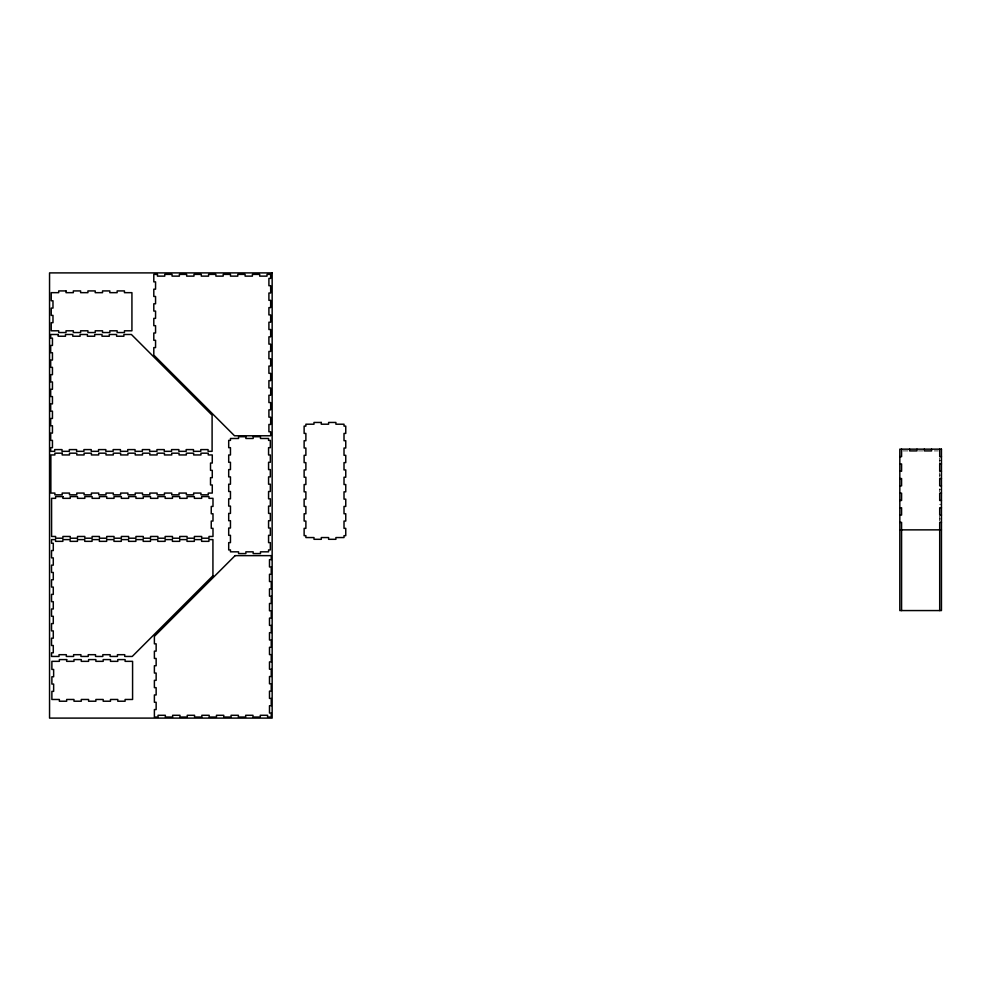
<?xml version="1.0" encoding="UTF-8"?>
<svg xmlns="http://www.w3.org/2000/svg" width="991" height="991" viewBox="0 0 991 991"><rect width="100%" height="100%" fill="white"/><g stroke="black" fill="none" stroke-linecap="round" stroke-linejoin="round"><path stroke-width="0.74" stroke-dasharray="4.96 3.72" d="M902.925 450.917L908.326 450.917M918.446 450.917L922.832 450.917M934.29 450.917L938.341 450.917M939.703 460.481L941.45 460.481M939.703 475.085L941.45 475.085M939.703 489.69L941.45 489.69M939.703 504.295L941.45 504.295M939.703 518.912L941.45 518.912M939.703 458.102L939.703 462.487M939.703 472.719L939.703 477.092M939.703 488.786L939.703 491.697M939.703 515.989L939.703 520.919"/><path stroke-width="1.49" d="M939.703 463.949L941.45 463.937L939.703 463.937L939.703 471.258L941.45 471.258M899.816 456.653L901.575 456.653L901.575 449.158M941.45 456.653L939.703 456.653L939.703 449.158M899.816 463.949L901.575 463.949L901.575 471.258L899.816 471.258M899.816 478.554L901.575 478.554L901.575 485.863L899.816 485.863M941.45 478.554L939.703 478.554L939.703 485.863L941.45 485.863M899.816 493.159L901.575 493.159L901.575 500.467L899.816 500.467M941.45 493.159L939.703 493.159L939.703 500.467L941.45 500.467M899.816 507.776L901.575 507.776L901.575 515.072L899.816 515.072M941.45 507.776L939.703 507.776L939.703 515.072L941.45 515.072M899.816 522.381L901.575 522.381L901.575 610.567M941.45 522.381L939.703 522.381L939.703 610.567M899.816 529.863L941.45 529.863M931.59 449.158L931.59 450.917L924.293 450.917L924.293 449.158M916.985 449.158L916.985 450.917L909.676 450.917L909.676 449.158M212.929 575.746L132.237 656.451L124.742 656.451L124.742 654.692L117.446 654.692L117.446 656.451L110.137 656.451L110.137 654.692L102.829 654.692L102.829 656.451L95.532 656.451L95.532 654.692L88.224 654.692L88.224 656.451L80.928 656.451L80.928 654.692L73.619 654.692L73.619 656.451L66.323 656.451L66.323 654.692L59.014 654.692L59.014 656.451L51.532 656.451L51.532 652.796L53.279 652.796L53.279 645.5L51.532 645.5L51.532 638.192L53.279 638.192L53.279 630.883L51.532 630.883L51.532 623.587L53.279 623.587L53.279 616.278L51.532 616.278L51.532 608.982L53.279 608.982L53.279 601.673L51.532 601.673L51.532 594.377L53.279 594.377L53.279 587.068L51.532 587.068L51.532 579.76L53.279 579.76L53.279 572.464L51.532 572.464L51.532 565.155L53.279 565.155L53.279 557.859L51.532 557.859L51.532 550.55L53.279 550.55L53.279 543.254L51.532 543.254L51.532 539.6L55.546 539.6L55.546 541.346L62.854 541.346L62.854 539.6L70.15 539.6L70.15 541.346L77.459 541.346L77.459 539.6L84.755 539.6L84.755 541.346L92.064 541.346L92.064 539.6L99.36 539.6L99.36 541.346L106.669 541.346L106.669 539.6L113.977 539.6L113.977 541.346L121.274 541.346L121.274 539.6L128.582 539.6L128.582 541.346L135.878 541.346L135.878 539.6L143.187 539.6L143.187 541.346L150.483 541.346L150.483 539.6L157.792 539.6L157.792 541.346L165.101 541.346L165.101 539.6L172.397 539.6L172.397 541.346L179.705 541.346L179.705 539.6L187.002 539.6L187.002 541.346L194.31 541.346L194.31 539.6L201.607 539.6L201.607 541.346L208.915 541.346L208.915 539.6L212.929 539.6L212.929 575.746M235.09 555.641L154.385 636.346L154.385 643.828L156.144 643.828L156.144 651.137L154.385 651.137L154.385 658.445L156.144 658.445L156.144 665.741L154.385 665.741L154.385 673.05L156.144 673.05L156.144 680.346L154.385 680.346L154.385 687.655L156.144 687.655L156.144 694.951L154.385 694.951L154.385 702.272L156.144 702.272L156.144 709.568L154.385 709.568L154.385 717.05L158.04 717.05L158.04 715.291L165.336 715.291L165.336 717.05L172.645 717.05L172.645 715.291L179.953 715.291L179.953 717.05L187.249 717.05L187.249 715.291L194.558 715.291L194.558 717.05L201.854 717.05L201.854 715.291L209.163 715.291L209.163 717.05L216.459 717.05L216.459 715.291L223.768 715.291L223.768 717.05L231.076 717.05L231.076 715.291L238.373 715.291L238.373 717.05L245.681 717.05L245.681 715.291L252.978 715.291L252.978 717.05L260.286 717.05L260.286 715.291L267.582 715.291L267.582 717.05L271.237 717.05L271.237 713.037L269.49 713.037L269.49 705.728L271.237 705.728L271.237 698.42L269.49 698.42L269.49 691.123L271.237 691.123L271.237 683.815L269.49 683.815L269.49 676.519L271.237 676.519L271.237 669.21L269.49 669.21L269.49 661.914L271.237 661.914L271.237 654.605L269.49 654.605L269.49 647.296L271.237 647.296L271.237 640L269.49 640L269.49 632.692L271.237 632.692L271.237 625.395L269.49 625.395L269.49 618.087L271.237 618.087L271.237 610.79L269.49 610.79L269.49 603.482L271.237 603.482L271.237 596.173L269.49 596.173L269.49 588.877L271.237 588.877L271.237 581.568L269.49 581.568L269.49 574.272L271.237 574.272L271.237 566.963L269.49 566.963L269.49 559.667L271.237 559.667L271.237 555.641L235.09 555.641M272.153 272.897L49.55 272.897L49.55 718.103L272.153 718.103L272.153 272.897M157.458 274.383L153.803 274.383L153.803 281.865L155.562 281.865L155.562 289.174L153.803 289.174L153.803 296.47L155.562 296.47L155.562 303.779L153.803 303.779L153.803 311.075L155.562 311.075L155.562 318.384L153.803 318.384L153.803 325.68L155.562 325.68L155.562 332.988L153.803 332.988L153.803 340.297L155.562 340.297L155.562 347.593L153.803 347.593L153.803 355.088L234.508 435.78L270.667 435.78L270.667 431.766L268.908 431.766L268.908 424.458L270.667 424.458L270.667 417.161L268.908 417.161L268.908 409.853L270.667 409.853L270.667 402.557L268.908 402.557L268.908 395.248L270.667 395.248L270.667 387.952L268.908 387.952L268.908 380.643L270.667 380.643L270.667 373.334L268.908 373.334L268.908 366.038L270.667 366.038L270.667 358.73L268.908 358.73L268.908 351.433L270.667 351.433L270.667 344.125L268.908 344.125L268.908 336.829L270.667 336.829L270.667 329.52L268.908 329.52L268.908 322.211L270.667 322.211L270.667 314.915L268.908 314.915L268.908 307.606L270.667 307.606L270.667 300.31L268.908 300.31L268.908 293.002L270.667 293.002L270.667 285.705L268.908 285.705L268.908 278.397L270.667 278.397L270.667 274.383L267.013 274.383L267.013 276.13L259.704 276.13L259.704 274.383L252.408 274.383L252.408 276.13L245.099 276.13L245.099 274.383L237.79 274.383L237.79 276.13L230.494 276.13L230.494 274.383L223.186 274.383L223.186 276.13L215.889 276.13L215.889 274.383L208.581 274.383L208.581 276.13L201.284 276.13L201.284 274.383L193.976 274.383L193.976 276.13L186.667 276.13L186.667 274.383L179.371 274.383L179.371 276.13L172.062 276.13L172.062 274.383L164.766 274.383L164.766 276.13L157.458 276.13L157.458 274.383M66.001 290.92L58.704 290.92L58.704 292.667L51.222 292.667L51.222 300.769L52.981 300.769L52.981 308.077L51.222 308.077L51.222 315.386L52.981 315.386L52.981 322.682L51.222 322.682L51.222 330.796L58.704 330.796L58.704 332.542L66.013 332.542L66.013 330.796L73.322 330.796L73.322 332.542L80.618 332.542L80.618 330.796L87.926 330.796L87.926 332.542L95.223 332.542L95.223 330.796L102.531 330.796L102.531 332.542L109.828 332.542L109.828 330.796L117.136 330.796L117.136 332.542L124.445 332.542L124.445 330.796L131.927 330.796L131.927 292.667L124.445 292.667L124.445 290.92L117.136 290.92L117.136 292.667L109.828 292.667L109.828 290.92L102.531 290.92L102.531 292.667L95.223 292.667L95.223 290.92L87.926 290.92L87.926 292.667L80.618 292.667L80.618 290.92L73.322 290.92L73.322 292.667L66.013 292.667L66.001 290.92M58.172 334.487L50.69 334.487L50.69 338.142L52.449 338.142L52.449 345.438L50.69 345.438L50.69 352.746L52.449 352.746L52.449 360.043L50.69 360.043L50.69 367.351L52.449 367.351L52.449 374.66L50.69 374.66L50.69 381.956L52.449 381.956L52.449 389.265L50.69 389.265L50.69 396.561L52.449 396.561L52.449 403.87L50.69 403.87L50.69 411.166L52.449 411.166L52.449 418.475L50.69 418.475L50.69 425.783L52.449 425.783L52.449 433.079L50.69 433.079L50.69 440.388L52.449 440.388L52.449 447.684L50.69 447.684L50.69 451.339L54.703 451.339L54.703 449.592L62.012 449.592L62.012 451.339L69.308 451.339L69.308 449.592L76.617 449.592L76.617 451.339L83.925 451.339L83.925 449.592L91.222 449.592L91.222 451.339L98.53 451.339L98.53 449.592L105.826 449.592L105.826 451.339L113.135 451.339L113.135 449.592L120.431 449.592L120.431 451.339L127.74 451.339L127.74 449.592L135.049 449.592L135.049 451.339L142.345 451.339L142.345 449.592L149.653 449.592L149.653 451.339L156.95 451.339L156.95 449.592L164.258 449.592L164.258 451.339L171.554 451.339L171.554 449.592L178.863 449.592L178.863 451.339L186.172 451.339L186.172 449.592L193.468 449.592L193.468 451.339L200.777 451.339L200.777 449.592L208.073 449.592L208.073 451.339L212.099 451.339L212.099 415.192L131.394 334.487L123.9 334.487L123.9 336.234L116.604 336.234L116.604 334.487L109.295 334.487L109.295 336.234L101.999 336.234L101.999 334.487L94.69 334.487L94.69 336.234L87.394 336.234L87.394 334.487L80.085 334.487L80.085 336.234L72.777 336.234L72.777 334.487L65.468 334.487L65.468 336.234L58.172 336.234L58.172 334.487M321.295 422.451L313.986 422.451L313.986 424.21L305.885 424.21L305.885 426.105L304.126 426.105L304.126 433.414L305.885 433.414L305.885 440.71L304.126 440.71L304.126 448.019L305.885 448.019L305.885 455.315L304.126 455.315L304.126 462.624L305.885 462.624L305.885 469.932L304.126 469.932L304.126 477.228L305.885 477.228L305.885 484.537L304.126 484.537L304.126 491.833L305.885 491.833L305.885 499.142L304.126 499.142L304.126 506.438L305.885 506.438L305.885 513.747L304.126 513.747L304.126 521.055L305.885 521.055L305.885 528.352L304.126 528.352L304.126 535.66L305.885 535.66L305.885 537.556L313.986 537.556L313.986 539.302L321.295 539.302L321.295 537.556L328.603 537.556L328.603 539.302L335.899 539.302L335.899 537.556L344.013 537.556L344.013 535.66L345.76 535.66L345.76 528.352L344.013 528.352L344.013 521.055L345.76 521.055L345.76 513.747L344.013 513.747L344.013 506.438L345.76 506.438L345.76 499.142L344.013 499.142L344.013 491.833L345.76 491.833L345.76 484.537L344.013 484.537L344.013 477.228L345.76 477.228L345.76 469.932L344.013 469.932L344.013 462.624L345.76 462.624L345.76 455.315L344.013 455.315L344.013 448.019L345.76 448.019L345.76 440.71L344.013 440.71L344.013 433.414L345.76 433.414L345.76 426.105L344.013 426.105L344.013 424.21L335.899 424.21L335.899 422.451L328.603 422.451L328.603 424.21L321.295 424.21L321.295 422.451M245.867 436.721L238.558 436.721L238.558 438.48L230.457 438.48L230.457 440.376L228.698 440.376L228.698 447.684L230.457 447.684L230.457 454.98L228.698 454.98L228.698 462.289L230.457 462.289L230.457 469.585L228.698 469.585L228.698 476.894L230.457 476.894L230.457 484.203L228.698 484.203L228.698 491.499L230.457 491.499L230.457 498.807L228.698 498.807L228.698 506.104L230.457 506.104L230.457 513.412L228.698 513.412L228.698 520.709L230.457 520.709L230.457 528.017L228.698 528.017L228.698 535.326L230.457 535.326L230.457 542.622L228.698 542.622L228.698 549.931L230.457 549.931L230.457 551.826L238.558 551.826L238.558 553.573L245.867 553.573L245.867 551.826L253.163 551.826L253.163 553.573L260.472 553.573L260.472 551.826L268.573 551.826L268.573 549.931L270.332 549.931L270.332 542.622L268.573 542.622L268.573 535.326L270.332 535.326L270.332 528.017L268.573 528.017L268.573 520.709L270.332 520.709L270.332 513.412L268.573 513.412L268.573 506.104L270.332 506.104L270.332 498.807L268.573 498.807L268.573 491.499L270.332 491.499L270.332 484.203L268.573 484.203L268.573 476.894L270.332 476.894L270.332 469.585L268.573 469.585L268.573 462.289L270.332 462.289L270.332 454.98L268.573 454.98L268.573 447.684L270.332 447.684L270.332 440.376L268.573 440.376L268.573 438.48L260.472 438.48L260.472 436.721L253.163 436.721L253.163 438.48L245.867 438.48L245.867 436.721M941.45 449.158L899.816 449.158L899.816 610.567L941.45 610.567L941.45 449.158M62.185 453.184L54.877 453.184L54.877 454.943L50.863 454.943L50.863 493.072L54.877 493.072L54.877 494.819L62.185 494.819L62.185 493.072L69.494 493.072L69.494 494.819L76.79 494.819L76.79 493.072L84.099 493.072L84.099 494.819L91.395 494.819L91.395 493.072L98.704 493.072L98.704 494.819L106 494.819L106 493.072L113.308 493.072L113.308 494.819L120.617 494.819L120.617 493.072L127.913 493.072L127.913 494.819L135.222 494.819L135.222 493.072L142.518 493.072L142.518 494.819L149.827 494.819L149.827 493.072L157.123 493.072L157.123 494.819L164.432 494.819L164.432 493.072L171.74 493.072L171.74 494.819L179.037 494.819L179.037 493.072L186.345 493.072L186.345 494.819L193.641 494.819L193.641 493.072L200.95 493.072L200.95 494.819L208.246 494.819L208.246 493.072L212.272 493.072L212.272 484.958L210.513 484.958L210.513 477.662L212.272 477.662L212.272 470.353L210.513 470.353L210.513 463.045L212.272 463.045L212.272 454.943L208.246 454.943L208.246 453.184L200.95 453.184L200.95 454.943L193.641 454.943L193.641 453.184L186.345 453.184L186.345 454.943L179.037 454.943L179.037 453.184L171.74 453.184L171.74 454.943L164.432 454.943L164.432 453.184L157.123 453.184L157.123 454.943L149.827 454.943L149.827 453.184L142.518 453.184L142.518 454.943L135.222 454.943L135.222 453.184L127.913 453.184L127.913 454.943L120.617 454.943L120.617 453.184L113.308 453.184L113.308 454.943L106 454.943L106 453.184L98.704 453.184L98.704 454.943L91.395 454.943L91.395 453.184L84.099 453.184L84.099 454.943L76.79 454.943L76.79 453.184L69.494 453.184L69.494 454.943L62.185 454.943L62.185 453.184M62.904 496.59L55.607 496.59L55.607 498.337L51.582 498.337L51.582 536.465L55.607 536.465L55.607 538.212L62.904 538.212L62.904 536.465L70.212 536.465L70.212 538.212L77.509 538.212L77.509 536.465L84.817 536.465L84.817 538.212L92.126 538.212L92.126 536.465L99.422 536.465L99.422 538.212L106.731 538.212L106.731 536.465L114.027 536.465L114.027 538.212L121.336 538.212L121.336 536.465L128.632 536.465L128.632 538.212L135.94 538.212L135.94 536.465L143.249 536.465L143.249 538.212L150.545 538.212L150.545 536.465L157.854 536.465L157.854 538.212L165.15 538.212L165.15 536.465L172.459 536.465L172.459 538.212L179.755 538.212L179.755 536.465L187.064 536.465L187.064 538.212L194.372 538.212L194.372 536.465L201.669 536.465L201.669 538.212L208.977 538.212L208.977 536.465L212.991 536.465L212.991 528.352L211.244 528.352L211.244 521.055L212.991 521.055L212.991 513.747L211.244 513.747L211.244 506.451L212.991 506.451L212.991 498.337L208.977 498.337L208.977 496.59L201.669 496.59L201.669 498.337L194.372 498.337L194.372 496.59L187.064 496.59L187.064 498.337L179.755 498.337L179.755 496.59L172.459 496.59L172.459 498.337L165.15 498.337L165.15 496.59L157.854 496.59L157.854 498.337L150.545 498.337L150.545 496.59L143.249 496.59L143.249 498.337L135.94 498.337L135.94 496.59L128.632 496.59L128.632 498.337L121.336 498.337L121.336 496.59L114.027 496.59L114.027 498.337L106.731 498.337L106.731 496.59L99.422 496.59L99.422 498.337L92.126 498.337L92.126 496.59L84.817 496.59L84.817 498.337L77.509 498.337L77.509 496.59L70.212 496.59L70.212 498.337L62.904 498.337L62.904 496.59M66.657 659.585L59.361 659.585L59.361 661.344L51.879 661.344L51.879 669.445L53.638 669.445L53.638 676.754L51.879 676.754L51.879 684.063L53.638 684.063L53.638 691.359L51.879 691.359L51.879 699.473L59.361 699.473L59.361 701.219L66.67 701.219L66.67 699.473L73.978 699.473L73.978 701.219L81.274 701.219L81.274 699.473L88.583 699.473L88.583 701.219L95.879 701.219L95.879 699.473L103.188 699.473L103.188 701.219L110.484 701.219L110.484 699.473L117.793 699.473L117.793 701.219L125.101 701.219L125.101 699.473L132.583 699.473L132.583 661.344L125.101 661.344L125.101 659.585L117.793 659.585L117.793 661.344L110.484 661.344L110.484 659.585L103.188 659.585L103.188 661.344L95.879 661.344L95.879 659.585L88.583 659.585L88.583 661.344L81.274 661.344L81.274 659.585L73.978 659.585L73.978 661.344L66.67 661.344L66.657 659.585"/></g></svg>
